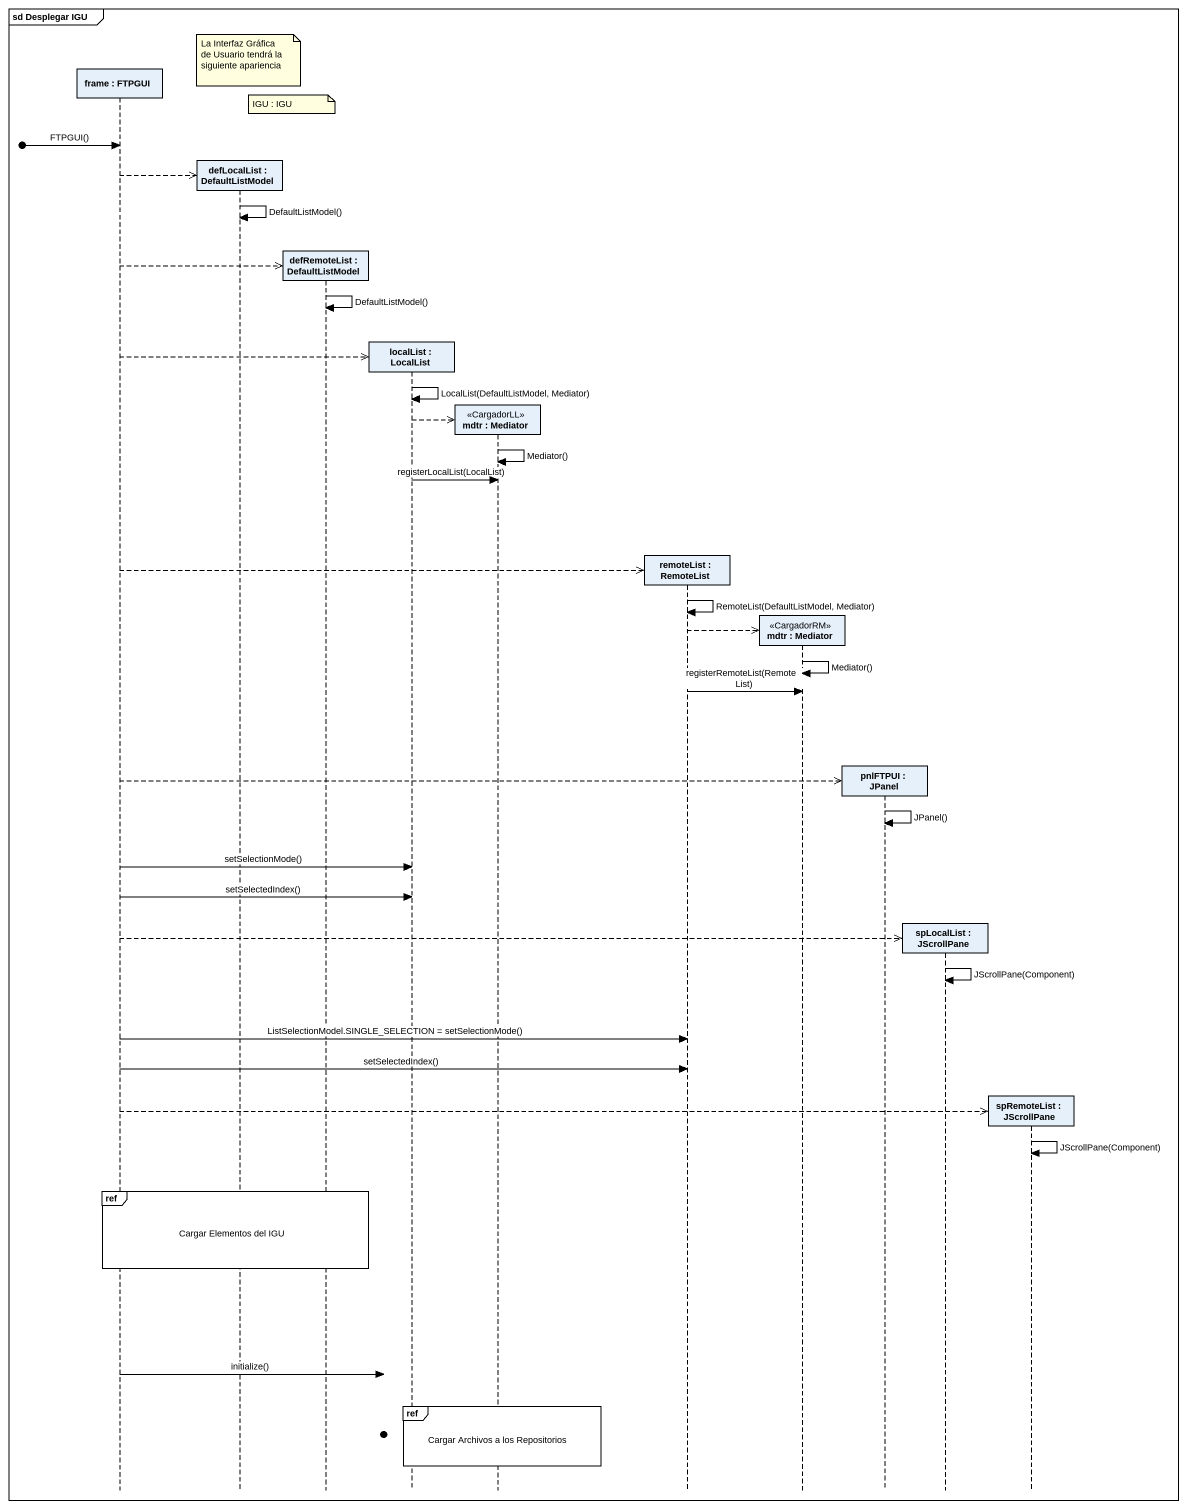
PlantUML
@startuml
mainframe sd Desplegar IGU
hide footbox
participant "frame : FTPGUI" as frame_
participant "defLocalList : DefaultListModel" as defLocalList
participant "defRemoteList : DefaultListModel" as defRemoteList
participant "localList : LocalList" as localList
participant "mdtr : Mediator" as mdtr <<CargadorLL>>
participant "remoteList : RemoteList" as remoteList
participant "mdtr : Mediator" as mdtr_2 <<CargadorRM>>
participant "pnlFTPUI : JPanel" as pnlFTPUI
participant "spLocalList : JScrollPane" as spLocalList
participant "spRemoteList : JScrollPane" as spRemoteList

note over defLocalList : La Interfaz Gráfica de Usuario tendrá la siguiente apariencia
note over defRemoteList : IGU : IGU
[o-> frame_ : FTPGUI()
frame_ -->> defLocalList **
defLocalList -> defLocalList : DefaultListModel()
frame_ -->> defRemoteList **
defRemoteList -> defRemoteList : DefaultListModel()
frame_ -->> localList **
localList -> localList : LocalList(DefaultListModel, Mediator)
localList -->> mdtr **
mdtr -> mdtr : Mediator()
localList -> mdtr : registerLocalList(LocalList)
frame_ -->> remoteList **
remoteList -> remoteList : RemoteList(DefaultListModel, Mediator)
remoteList -->> mdtr_2 **
mdtr_2 -> mdtr_2 : Mediator()
remoteList -> mdtr_2 : registerRemoteList(RemoteList)
frame_ -->> pnlFTPUI **
pnlFTPUI -> pnlFTPUI : JPanel()
frame_ -> localList : setSelectionMode()
frame_ -> localList : setSelectedIndex()
frame_ -->> spLocalList **
spLocalList -> spLocalList : JScrollPane(Component)
frame_ -> remoteList : ListSelectionModel.SINGLE_SELECTION = setSelectionMode()
frame_ -> remoteList : setSelectedIndex()
frame_ -->> spRemoteList **
spRemoteList -> spRemoteList : JScrollPane(Component)
ref over frame_, defLocalList, defRemoteList : Cargar Elementos del IGU
frame_ ->o] : initialize()
ref over localList, mdtr : Cargar Archivos a los Repositorios
@enduml
